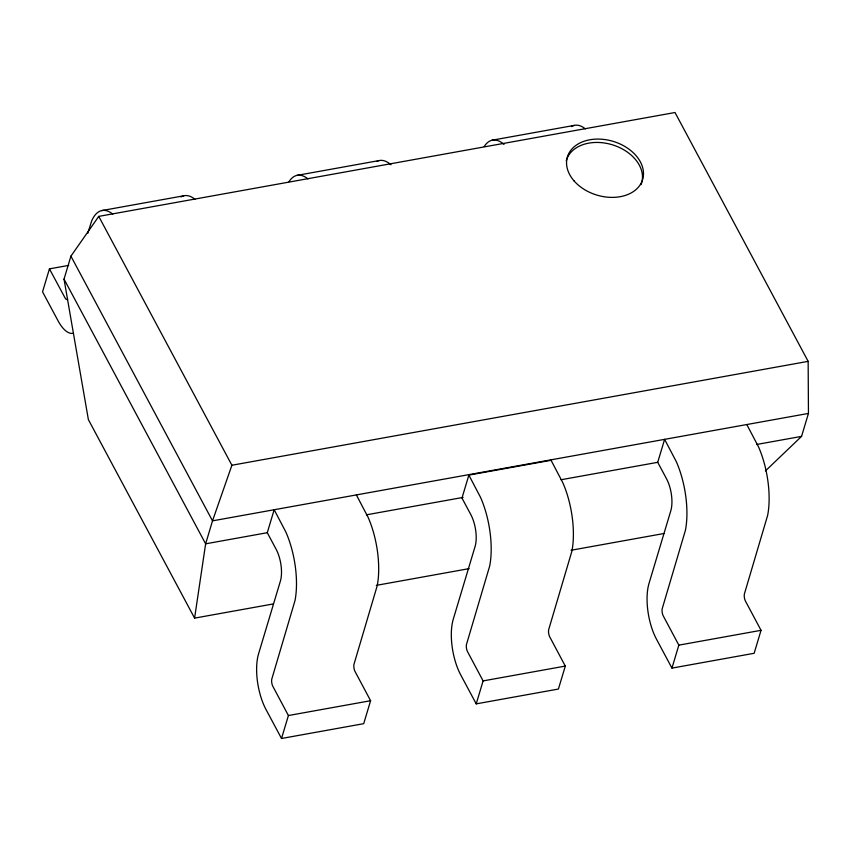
<?xml version="1.0" encoding="UTF-8"?>
<svg xmlns="http://www.w3.org/2000/svg" width="851" height="851" viewBox="0 0 851 851"><rect width="100%" height="100%" fill="white"/><g stroke="black" fill="none" stroke-linecap="round" stroke-linejoin="round"><path stroke-width="1.28" d="M273.022 603.987L194.592 618.124L205.634 543.821L212.516 520.855L231.898 465.242L98.759 216.388L675.013 112.513L808.152 361.356L808.45 413.426L801.557 436.382L765.411 470.943M68.708 265.395L49.443 268.863L42.55 291.829L58.038 320.774A39.976 16.201 79.8 0 0 73.473 333.262M194.592 618.124L88.376 419.607L64.027 279.128L70.91 256.162L98.759 216.388M87.696 233.44L91.759 220.717A57.177 23.168 79.8 0 1 112.736 214.101M281.521 738.487L266.023 709.543A39.976 16.201 79.8 0 1 258.576 653.802L280.394 581.095A22.839 9.255 79.8 0 0 276.128 549.246L267.278 532.705L274.171 509.738L285.83 531.971A57.177 23.168 79.8 0 1 294.999 600.604L271.756 679.204A5.638 2.287 79.8 0 0 272.66 685.97L288.404 715.531L281.521 738.487L363.717 723.669L370.6 700.713L354.856 671.152A5.638 2.287 79.8 0 1 353.952 664.386L377.206 585.786A57.177 23.168 79.8 0 0 368.026 517.153L356.367 494.92M468.869 475.113L461.976 498.069L470.826 514.621A22.839 9.255 79.8 0 1 475.092 546.47L453.275 619.177A39.976 16.201 79.8 0 0 460.721 674.907L476.22 703.862L558.416 689.044L565.298 666.088L549.555 636.516A5.638 2.287 79.8 0 1 548.65 629.751L571.904 551.161A57.177 23.168 79.8 0 0 562.724 482.528L551.065 460.295L468.869 475.113L480.528 497.346A57.177 23.168 79.8 0 1 489.697 565.979L466.444 644.569A5.638 2.287 79.8 0 0 467.359 651.334L483.102 680.906L476.22 703.862M671.95 668.109L656.461 639.154A39.976 16.201 79.8 0 1 649.015 583.414L670.822 510.706A22.839 9.255 79.8 0 0 666.567 478.858L657.717 462.316L664.61 439.361L676.268 461.582A57.177 23.168 79.8 0 1 685.438 530.226L662.184 608.816A5.638 2.287 79.8 0 0 663.089 615.581L678.843 645.143L671.95 668.109L754.146 653.291L761.039 630.325L745.285 600.763A5.638 2.287 79.8 0 1 744.38 593.998L767.634 515.408A57.177 23.168 79.8 0 0 758.464 446.764L746.806 424.543M101.652 210.601L183.848 195.783M296.871 175.402L379.067 160.584M492.08 140.213L574.287 125.395M231.898 465.242L808.152 361.356M808.45 413.426L212.516 520.855L70.91 256.162M267.278 532.705L205.634 543.821L64.027 279.128M366.451 514.823L463.104 497.399M561.064 479.741L657.717 462.316M756.613 444.488L801.557 436.382M376.291 585.371L469.103 568.638M571.064 550.257L663.876 533.524M288.404 715.531L370.6 700.713M678.843 645.143L761.039 630.325M483.102 680.906L565.298 666.088M49.443 268.863L65.24 298.265A5.638 2.287 79.8 0 0 67.654 299.212M566.234 160.839A39.284 28.072 16.7 0 1 612.986 144.989A39.284 28.072 16.7 0 1 641.005 184.678M180.986 196.932A57.177 23.168 79.8 0 1 194.932 199.283M571.425 126.554A57.177 23.168 79.8 0 1 585.371 128.895M484.24 146.478A57.177 23.168 79.8 0 1 503.994 144.404M377.131 161.254A57.177 23.168 79.8 0 1 390.971 164.775M289.021 181.667A57.177 23.168 79.8 0 1 307.956 178.901M574.085 180.933A39.284 28.072 16.7 0 0 640.314 184.603A39.284 28.072 16.7 0 0 600.657 139.149A39.284 28.072 16.7 0 0 574.085 180.933"/></g></svg>
